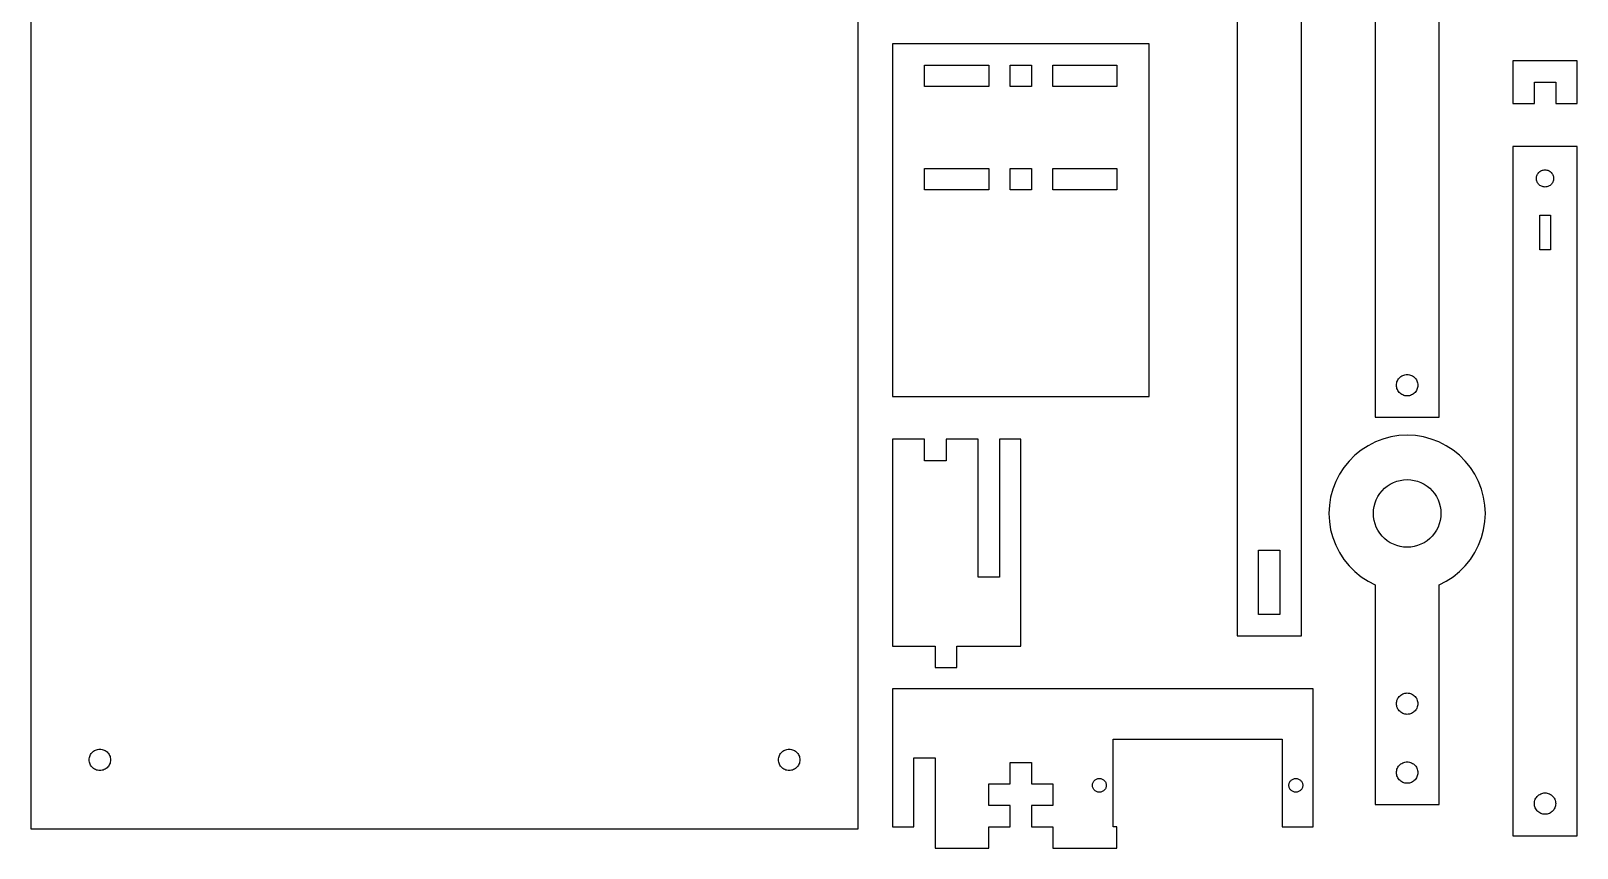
# Model space of a CAD drawing. Header units: metres. Extents: x 0 to 474, y -3 to 238.
# Drawn here: x 250 to 474.3, y -2.2 to 116.3 of the extents above; entities that cross this region are included whole.
import ezdxf

# ---------------------------------------------------------------- set-up
doc = ezdxf.new("R2010")
doc.units = ezdxf.units.M

msp = doc.modelspace()

# ---------------------------------------------------------------- linework, layer by layer
for p, q in [((445, 160.3), (445, 60.3)), ((454.3, 60.3), (454.3, 160.3)), ((250, 145.6), (250, 0.59999)), ((370, 0.59999), (370, 145.6)), ((425, 128.6), (425, 28.6)), ((434.3, 28.6), (434.3, 128.6)), ((412.2, 114.5), (375, 114.5)), ((375, 114.5), (375, 63.3)), ((412.2, 63.3), (412.2, 114.5)), ((379.65, 108.3), (379.65, 111.4)), ((379.65, 111.4), (388.95, 111.4)), ((388.95, 111.4), (388.95, 108.3)), ((392.05, 111.4), (395.15, 111.4)), ((392.05, 108.3), (392.05, 111.4)), ((395.15, 111.4), (395.15, 108.3)), ((398.25, 108.3), (398.25, 111.4)), ((398.25, 111.4), (407.55, 111.4)), ((407.55, 111.4), (407.55, 108.3)), ((474.3, 112), (465, 112)), ((465, 112), (465, 105.8)), ((474.3, 105.8), (474.3, 112)), ((388.95, 108.3), (379.65, 108.3)), ((395.15, 108.3), (392.05, 108.3)), ((407.55, 108.3), (398.25, 108.3)), ((468.1, 108.9), (471.2, 108.9)), ((468.1, 105.8), (468.1, 108.9)), ((471.2, 108.9), (471.2, 105.8)), ((465, 105.8), (468.1, 105.8)), ((471.2, 105.8), (474.3, 105.8)), ((474.3, 99.6), (465, 99.6)), ((465, 99.6), (465, -0.39999)), ((474.3, -0.39999), (474.3, 99.6)), ((379.65, 93.3), (379.65, 96.4)), ((379.65, 96.4), (388.95, 96.4)), ((388.95, 96.4), (388.95, 93.3)), ((392.05, 93.3), (392.05, 96.4)), ((392.05, 96.4), (395.15, 96.4)), ((395.15, 96.4), (395.15, 93.3)), ((398.25, 93.3), (398.25, 96.4)), ((398.25, 96.4), (407.55, 96.4)), ((407.55, 96.4), (407.55, 93.3)), ((468.4, 94.95), (468.407, 95.0807)), ((468.407, 94.8193), (468.4, 94.95)), ((468.407, 95.0807), (468.427, 95.2099)), ((468.427, 94.6901), (468.407, 94.8193)), ((468.427, 95.2099), (468.461, 95.3363)), ((468.461, 94.5637), (468.427, 94.6901)), ((468.461, 95.3363), (468.508, 95.4584)), ((468.508, 94.4416), (468.461, 94.5637)), ((468.508, 95.4584), (468.567, 95.575)), ((468.567, 94.325), (468.508, 94.4416)), ((468.567, 95.575), (468.639, 95.6847)), ((468.639, 94.2153), (468.567, 94.325)), ((468.639, 95.6847), (468.721, 95.7864)), ((468.721, 94.1136), (468.639, 94.2153)), ((468.721, 95.7864), (468.814, 95.8789)), ((468.814, 95.8789), (468.915, 95.9613)), ((468.915, 95.9613), (469.025, 96.0325)), ((469.025, 96.0325), (469.142, 96.0919)), ((469.142, 96.0919), (469.264, 96.1388)), ((469.264, 96.1388), (469.39, 96.1727)), ((469.39, 96.1727), (469.519, 96.1931)), ((469.519, 96.1931), (469.65, 96.2)), ((469.65, 96.2), (469.781, 96.1931)), ((469.781, 96.1931), (469.91, 96.1727)), ((469.91, 96.1727), (470.036, 96.1388)), ((470.036, 96.1388), (470.158, 96.0919)), ((470.158, 96.0919), (470.275, 96.0325)), ((470.275, 96.0325), (470.385, 95.9613)), ((470.385, 95.9613), (470.486, 95.8789)), ((470.486, 95.8789), (470.579, 95.7864)), ((470.579, 95.7864), (470.661, 95.6847)), ((470.661, 94.2153), (470.579, 94.1136)), ((470.661, 95.6847), (470.733, 95.575)), ((470.733, 94.325), (470.661, 94.2153)), ((470.733, 95.575), (470.792, 95.4584)), ((470.792, 94.4416), (470.733, 94.325)), ((470.792, 95.4584), (470.839, 95.3363)), ((470.839, 94.5637), (470.792, 94.4416)), ((470.839, 95.3363), (470.873, 95.2099)), ((470.873, 94.6901), (470.839, 94.5637)), ((470.873, 95.2099), (470.893, 95.0807)), ((470.893, 94.8193), (470.873, 94.6901)), ((470.893, 95.0807), (470.9, 94.95)), ((470.9, 94.95), (470.893, 94.8193)), ((388.95, 93.3), (379.65, 93.3)), ((395.15, 93.3), (392.05, 93.3)), ((407.55, 93.3), (398.25, 93.3)), ((468.814, 94.0211), (468.721, 94.1136)), ((468.915, 93.9387), (468.814, 94.0211)), ((469.025, 93.8675), (468.915, 93.9387)), ((469.142, 93.8081), (469.025, 93.8675)), ((469.264, 93.7612), (469.142, 93.8081)), ((469.39, 93.7273), (469.264, 93.7612)), ((469.519, 93.7068), (469.39, 93.7273)), ((469.65, 93.7), (469.519, 93.7068)), ((469.781, 93.7068), (469.65, 93.7)), ((469.91, 93.7273), (469.781, 93.7068)), ((470.036, 93.7612), (469.91, 93.7273)), ((470.158, 93.8081), (470.036, 93.7612)), ((470.275, 93.8675), (470.158, 93.8081)), ((470.385, 93.9387), (470.275, 93.8675)), ((470.486, 94.0211), (470.385, 93.9387)), ((470.579, 94.1136), (470.486, 94.0211)), ((468.875, 84.6), (468.875, 89.6)), ((468.875, 89.6), (470.425, 89.6)), ((470.425, 89.6), (470.425, 84.6)), ((470.425, 84.6), (468.875, 84.6)), ((448.1, 64.95), (448.108, 65.112)), ((448.108, 65.112), (448.134, 65.2723)), ((448.134, 65.2723), (448.176, 65.429)), ((448.176, 65.429), (448.234, 65.5804)), ((448.234, 65.5804), (448.308, 65.725)), ((448.308, 65.725), (448.396, 65.8611)), ((448.396, 65.8611), (448.498, 65.9872)), ((448.498, 65.9872), (448.613, 66.1019)), ((448.613, 66.1019), (448.739, 66.204)), ((448.739, 66.204), (448.875, 66.2923)), ((448.875, 66.2923), (449.02, 66.366)), ((449.02, 66.366), (449.171, 66.4241)), ((449.171, 66.4241), (449.328, 66.4661)), ((449.328, 66.4661), (449.488, 66.4915)), ((449.488, 66.4915), (449.65, 66.5)), ((449.65, 66.5), (449.812, 66.4915)), ((449.812, 66.4915), (449.972, 66.4661)), ((449.972, 66.4661), (450.129, 66.4241)), ((450.129, 66.4241), (450.28, 66.366)), ((450.28, 66.366), (450.425, 66.2923)), ((450.425, 66.2923), (450.561, 66.204)), ((450.561, 66.204), (450.687, 66.1019)), ((450.687, 66.1019), (450.802, 65.9872)), ((450.802, 65.9872), (450.904, 65.8611)), ((450.904, 65.8611), (450.992, 65.725)), ((450.992, 65.725), (451.066, 65.5804)), ((451.066, 65.5804), (451.124, 65.429)), ((451.124, 65.429), (451.166, 65.2723)), ((451.166, 65.2723), (451.191, 65.112)), ((451.191, 65.112), (451.2, 64.95)), ((375, 63.3), (412.2, 63.3)), ((448.108, 64.788), (448.1, 64.95)), ((448.134, 64.6277), (448.108, 64.788)), ((448.176, 64.471), (448.134, 64.6277)), ((448.234, 64.3195), (448.176, 64.471)), ((448.308, 64.175), (448.234, 64.3195)), ((448.396, 64.0389), (448.308, 64.175)), ((448.498, 63.9128), (448.396, 64.0389)), ((448.613, 63.7981), (448.498, 63.9128)), ((448.739, 63.696), (448.613, 63.7981)), ((448.875, 63.6077), (448.739, 63.696)), ((449.02, 63.534), (448.875, 63.6077)), ((449.171, 63.4759), (449.02, 63.534)), ((449.328, 63.4339), (449.171, 63.4759)), ((449.488, 63.4085), (449.328, 63.4339)), ((449.65, 63.4), (449.488, 63.4085)), ((449.812, 63.4085), (449.65, 63.4)), ((449.972, 63.4339), (449.812, 63.4085)), ((450.129, 63.4759), (449.972, 63.4339)), ((450.28, 63.534), (450.129, 63.4759)), ((450.425, 63.6077), (450.28, 63.534)), ((450.561, 63.696), (450.425, 63.6077)), ((450.687, 63.7981), (450.561, 63.696)), ((450.802, 63.9128), (450.687, 63.7981)), ((450.904, 64.0389), (450.802, 63.9128)), ((450.992, 64.175), (450.904, 64.0389)), ((451.066, 64.3195), (450.992, 64.175)), ((451.124, 64.471), (451.066, 64.3195)), ((451.166, 64.6277), (451.124, 64.471)), ((451.191, 64.788), (451.166, 64.6277)), ((451.2, 64.95), (451.191, 64.788)), ((445, 60.3), (454.3, 60.3)), ((379.65, 57.1), (375, 57.1)), ((375, 57.1), (375, 27.1)), ((379.65, 54), (379.65, 57.1)), ((387.4, 57.1), (382.75, 57.1)), ((382.75, 57.1), (382.75, 54)), ((387.4, 37.1), (387.4, 57.1)), ((393.6, 57.1), (390.5, 57.1)), ((390.5, 57.1), (390.5, 37.1)), ((393.6, 27.1), (393.6, 57.1)), ((443.977, 56.1759), (442.981, 55.5291)), ((445.035, 56.7151), (443.977, 56.1759)), ((446.144, 57.1407), (445.035, 56.7151)), ((447.291, 57.4481), (446.144, 57.1407)), ((448.464, 57.6338), (447.291, 57.4481)), ((449.65, 57.696), (448.464, 57.6338)), ((450.836, 57.6338), (449.65, 57.696)), ((452.009, 57.4481), (450.836, 57.6338)), ((453.156, 57.1407), (452.009, 57.4481)), ((454.265, 56.7151), (453.156, 57.1407)), ((455.323, 56.1759), (454.265, 56.7151)), ((456.319, 55.5291), (455.323, 56.1759)), ((382.75, 54), (379.65, 54)), ((441.218, 53.942), (440.471, 53.019)), ((442.058, 54.7817), (441.218, 53.942)), ((442.981, 55.5291), (442.058, 54.7817)), ((457.242, 54.7817), (456.319, 55.5291)), ((458.082, 53.942), (457.242, 54.7817)), ((458.829, 53.019), (458.082, 53.942)), ((439.824, 52.023), (439.285, 50.9648)), ((440.471, 53.019), (439.824, 52.023)), ((459.476, 52.023), (458.829, 53.019)), ((460.015, 50.9648), (459.476, 52.023)), ((438.859, 49.8561), (438.552, 48.709)), ((439.285, 50.9648), (438.859, 49.8561)), ((445.685, 49.231), (446.007, 49.6298)), ((446.007, 49.6298), (446.37, 49.9925)), ((446.37, 49.9925), (446.769, 50.3154)), ((446.769, 50.3154), (447.199, 50.5948)), ((447.199, 50.5948), (447.656, 50.8278)), ((447.656, 50.8278), (448.135, 51.0116)), ((448.135, 51.0116), (448.631, 51.1444)), ((448.631, 51.1444), (449.138, 51.2247)), ((449.138, 51.2247), (449.65, 51.2515)), ((449.65, 51.2515), (450.162, 51.2247)), ((450.162, 51.2247), (450.669, 51.1444)), ((450.669, 51.1444), (451.165, 51.0116)), ((451.165, 51.0116), (451.644, 50.8278)), ((451.644, 50.8278), (452.101, 50.5948)), ((452.101, 50.5948), (452.531, 50.3154)), ((452.531, 50.3154), (452.93, 49.9925)), ((452.93, 49.9925), (453.293, 49.6298)), ((453.293, 49.6298), (453.615, 49.231)), ((460.441, 49.8561), (460.015, 50.9648)), ((460.748, 48.709), (460.441, 49.8561)), ((438.366, 47.536), (438.304, 46.35)), ((438.552, 48.709), (438.366, 47.536)), ((444.775, 46.8624), (444.856, 47.3691)), ((444.856, 47.3691), (444.988, 47.8647)), ((444.988, 47.8647), (445.172, 48.3436)), ((445.172, 48.3436), (445.405, 48.8008)), ((445.405, 48.8008), (445.685, 49.231)), ((453.615, 49.231), (453.895, 48.8008)), ((453.895, 48.8008), (454.128, 48.3436)), ((454.128, 48.3436), (454.312, 47.8647)), ((454.312, 47.8647), (454.444, 47.3691)), ((454.444, 47.3691), (454.525, 46.8624)), ((460.934, 47.536), (460.748, 48.709)), ((460.996, 46.35), (460.934, 47.536)), ((438.304, 46.35), (438.366, 45.164)), ((438.366, 45.164), (438.552, 43.991)), ((444.748, 46.35), (444.775, 46.8624)), ((444.775, 45.8376), (444.748, 46.35)), ((444.856, 45.3309), (444.775, 45.8376)), ((444.988, 44.8353), (444.856, 45.3309)), ((454.444, 45.3309), (454.312, 44.8353)), ((454.525, 45.8376), (454.444, 45.3309)), ((454.525, 46.8624), (454.552, 46.35)), ((454.552, 46.35), (454.525, 45.8376)), ((460.748, 43.991), (460.934, 45.164)), ((460.934, 45.164), (460.996, 46.35)), ((438.552, 43.991), (438.859, 42.8439)), ((438.859, 42.8439), (439.285, 41.7352)), ((445.172, 44.3564), (444.988, 44.8353)), ((445.405, 43.8992), (445.172, 44.3564)), ((445.685, 43.4689), (445.405, 43.8992)), ((446.007, 43.0702), (445.685, 43.4689)), ((446.37, 42.7074), (446.007, 43.0702)), ((446.769, 42.3846), (446.37, 42.7074)), ((452.93, 42.7074), (452.531, 42.3846)), ((453.293, 43.0702), (452.93, 42.7074)), ((453.615, 43.4689), (453.293, 43.0702)), ((453.895, 43.8992), (453.615, 43.4689)), ((454.128, 44.3564), (453.895, 43.8992)), ((454.312, 44.8353), (454.128, 44.3564)), ((460.015, 41.7352), (460.441, 42.8439)), ((460.441, 42.8439), (460.748, 43.991)), ((428.1, 31.7), (428.1, 41)), ((428.1, 41), (431.2, 41)), ((431.2, 41), (431.2, 31.7)), ((439.285, 41.7352), (439.824, 40.677)), ((439.824, 40.677), (440.471, 39.681)), ((447.199, 42.1051), (446.769, 42.3846)), ((447.656, 41.8722), (447.199, 42.1051)), ((448.135, 41.6884), (447.656, 41.8722)), ((448.631, 41.5556), (448.135, 41.6884)), ((449.138, 41.4753), (448.631, 41.5556)), ((449.65, 41.4485), (449.138, 41.4753)), ((450.162, 41.4753), (449.65, 41.4485)), ((450.669, 41.5556), (450.162, 41.4753)), ((451.165, 41.6884), (450.669, 41.5556)), ((451.644, 41.8722), (451.165, 41.6884)), ((452.101, 42.1051), (451.644, 41.8722)), ((452.531, 42.3846), (452.101, 42.1051)), ((458.829, 39.681), (459.476, 40.677)), ((459.476, 40.677), (460.015, 41.7352)), ((440.471, 39.681), (441.218, 38.758)), ((441.218, 38.758), (442.058, 37.9183)), ((457.242, 37.9183), (458.082, 38.758)), ((458.082, 38.758), (458.829, 39.681)), ((390.5, 37.1), (387.4, 37.1)), ((442.058, 37.9183), (442.981, 37.1709)), ((442.981, 37.1709), (443.977, 36.5241)), ((443.977, 36.5241), (445, 36.0028)), ((445, 36.0028), (445, 4.09999)), ((454.3, 36.0028), (455.323, 36.5241)), ((454.3, 4.09999), (454.3, 36.0028)), ((455.323, 36.5241), (456.319, 37.1709)), ((456.319, 37.1709), (457.242, 37.9183)), ((431.2, 31.7), (428.1, 31.7)), ((375, 27.1), (381.2, 27.1)), ((381.2, 27.1), (381.2, 24)), ((384.3, 27.1), (393.6, 27.1)), ((384.3, 24), (384.3, 27.1)), ((425, 28.6), (434.3, 28.6)), ((381.2, 24), (384.3, 24)), ((436, 20.9), (375, 20.9)), ((375, 20.9), (375, 0.89999)), ((436, 0.89999), (436, 20.9)), ((449.02, 20.166), (449.171, 20.2241)), ((449.171, 20.2241), (449.328, 20.2661)), ((449.328, 20.2661), (449.488, 20.2915)), ((449.488, 20.2915), (449.65, 20.3)), ((449.65, 20.3), (449.812, 20.2915)), ((449.812, 20.2915), (449.972, 20.2661)), ((449.972, 20.2661), (450.129, 20.2241)), ((450.129, 20.2241), (450.28, 20.166)), ((448.1, 18.75), (448.108, 18.912)), ((448.108, 18.588), (448.1, 18.75)), ((448.108, 18.912), (448.134, 19.0723)), ((448.134, 18.4277), (448.108, 18.588)), ((448.134, 19.0723), (448.176, 19.229)), ((448.176, 18.271), (448.134, 18.4277)), ((448.176, 19.229), (448.234, 19.3804)), ((448.234, 18.1196), (448.176, 18.271)), ((448.234, 19.3804), (448.308, 19.525)), ((448.308, 17.975), (448.234, 18.1196)), ((448.308, 19.525), (448.396, 19.6611)), ((448.396, 17.8389), (448.308, 17.975)), ((448.396, 19.6611), (448.498, 19.7871)), ((448.498, 19.7871), (448.613, 19.9019)), ((448.613, 19.9019), (448.739, 20.004)), ((448.739, 20.004), (448.875, 20.0923)), ((448.875, 20.0923), (449.02, 20.166)), ((450.28, 20.166), (450.425, 20.0923)), ((450.425, 20.0923), (450.561, 20.004)), ((450.561, 20.004), (450.687, 19.9019)), ((450.687, 19.9019), (450.802, 19.7871)), ((450.802, 19.7871), (450.904, 19.6611)), ((450.904, 19.6611), (450.992, 19.525)), ((450.992, 17.975), (450.904, 17.8389)), ((450.992, 19.525), (451.066, 19.3804)), ((451.066, 18.1196), (450.992, 17.975)), ((451.066, 19.3804), (451.124, 19.229)), ((451.124, 18.271), (451.066, 18.1196)), ((451.124, 19.229), (451.166, 19.0723)), ((451.166, 18.4277), (451.124, 18.271)), ((451.166, 19.0723), (451.191, 18.912)), ((451.191, 18.588), (451.166, 18.4277)), ((451.191, 18.912), (451.2, 18.75)), ((451.2, 18.75), (451.191, 18.588)), ((448.498, 17.7128), (448.396, 17.8389)), ((448.613, 17.5981), (448.498, 17.7128)), ((448.739, 17.496), (448.613, 17.5981)), ((448.875, 17.4077), (448.739, 17.496)), ((449.02, 17.334), (448.875, 17.4077)), ((449.171, 17.2758), (449.02, 17.334)), ((449.328, 17.2339), (449.171, 17.2758)), ((449.488, 17.2085), (449.328, 17.2339)), ((449.65, 17.2), (449.488, 17.2085)), ((449.812, 17.2085), (449.65, 17.2)), ((449.972, 17.2339), (449.812, 17.2085)), ((450.129, 17.2758), (449.972, 17.2339)), ((450.28, 17.334), (450.129, 17.2758)), ((450.425, 17.4077), (450.28, 17.334)), ((450.561, 17.496), (450.425, 17.4077)), ((450.687, 17.5981), (450.561, 17.496)), ((450.802, 17.7128), (450.687, 17.5981)), ((450.904, 17.8389), (450.802, 17.7128)), ((407, 0.89999), (407, 13.6)), ((407, 13.6), (431.5, 13.6)), ((431.5, 13.6), (431.5, 0.89999)), ((258.526, 11.079), (258.584, 11.2304)), ((258.584, 11.2304), (258.658, 11.375)), ((258.658, 11.375), (258.746, 11.5111)), ((258.746, 11.5111), (258.848, 11.6371)), ((258.848, 11.6371), (258.963, 11.7519)), ((258.963, 11.7519), (259.089, 11.854)), ((259.089, 11.854), (259.225, 11.9423)), ((259.225, 11.9423), (259.37, 12.016)), ((259.37, 12.016), (259.521, 12.0741)), ((259.521, 12.0741), (259.678, 12.1161)), ((259.678, 12.1161), (259.838, 12.1415)), ((259.838, 12.1415), (260, 12.15)), ((260, 12.15), (260.162, 12.1415)), ((260.162, 12.1415), (260.322, 12.1161)), ((260.322, 12.1161), (260.479, 12.0741)), ((260.479, 12.0741), (260.63, 12.016)), ((260.63, 12.016), (260.775, 11.9423)), ((260.775, 11.9423), (260.911, 11.854)), ((260.911, 11.854), (261.037, 11.7519)), ((261.037, 11.7519), (261.152, 11.6371)), ((261.152, 11.6371), (261.254, 11.5111)), ((261.254, 11.5111), (261.342, 11.375)), ((261.342, 11.375), (261.416, 11.2304)), ((261.416, 11.2304), (261.474, 11.079)), ((358.526, 11.079), (358.584, 11.2304)), ((358.584, 11.2304), (358.658, 11.375)), ((358.658, 11.375), (358.746, 11.5111)), ((358.746, 11.5111), (358.848, 11.6371)), ((358.848, 11.6371), (358.963, 11.7519)), ((358.963, 11.7519), (359.089, 11.854)), ((359.089, 11.854), (359.225, 11.9423)), ((359.225, 11.9423), (359.37, 12.016)), ((359.37, 12.016), (359.521, 12.0741)), ((359.521, 12.0741), (359.678, 12.1161)), ((359.678, 12.1161), (359.838, 12.1415)), ((359.838, 12.1415), (360, 12.15)), ((360, 12.15), (360.162, 12.1415)), ((360.162, 12.1415), (360.322, 12.1161)), ((360.322, 12.1161), (360.479, 12.0741)), ((360.479, 12.0741), (360.63, 12.016)), ((360.63, 12.016), (360.775, 11.9423)), ((360.775, 11.9423), (360.911, 11.854)), ((360.911, 11.854), (361.037, 11.7519)), ((361.037, 11.7519), (361.152, 11.6371)), ((361.152, 11.6371), (361.254, 11.5111)), ((361.254, 11.5111), (361.342, 11.375)), ((361.342, 11.375), (361.416, 11.2304)), ((361.416, 11.2304), (361.474, 11.079)), ((258.45, 10.6), (258.458, 10.762)), ((258.458, 10.438), (258.45, 10.6)), ((258.458, 10.762), (258.484, 10.9223)), ((258.484, 10.2777), (258.458, 10.438)), ((258.484, 10.9223), (258.526, 11.079)), ((258.526, 10.121), (258.484, 10.2777)), ((258.584, 9.96954), (258.526, 10.121)), ((258.658, 9.825), (258.584, 9.96954)), ((258.746, 9.68892), (258.658, 9.825)), ((258.848, 9.56284), (258.746, 9.68892)), ((258.963, 9.44812), (258.848, 9.56284)), ((259.089, 9.34602), (258.963, 9.44812)), ((259.225, 9.25766), (259.089, 9.34602)), ((259.37, 9.18399), (259.225, 9.25766)), ((259.521, 9.12585), (259.37, 9.18399)), ((259.678, 9.08386), (259.521, 9.12585)), ((259.838, 9.05849), (259.678, 9.08386)), ((260, 9.04999), (259.838, 9.05849)), ((260.162, 9.05849), (260, 9.04999)), ((260.322, 9.08386), (260.162, 9.05849)), ((260.479, 9.12585), (260.322, 9.08386)), ((260.63, 9.18399), (260.479, 9.12585)), ((260.775, 9.25766), (260.63, 9.18399)), ((260.911, 9.34602), (260.775, 9.25766)), ((261.037, 9.44812), (260.911, 9.34602)), ((261.152, 9.56284), (261.037, 9.44812)), ((261.254, 9.68892), (261.152, 9.56284)), ((261.342, 9.825), (261.254, 9.68892)), ((261.416, 9.96954), (261.342, 9.825)), ((261.474, 10.121), (261.416, 9.96954)), ((261.474, 11.079), (261.516, 10.9223)), ((261.516, 10.2777), (261.474, 10.121)), ((261.516, 10.9223), (261.542, 10.762)), ((261.542, 10.438), (261.516, 10.2777)), ((261.542, 10.762), (261.55, 10.6)), ((261.55, 10.6), (261.542, 10.438)), ((358.45, 10.6), (358.458, 10.762)), ((358.458, 10.438), (358.45, 10.6)), ((358.458, 10.762), (358.484, 10.9223)), ((358.484, 10.2777), (358.458, 10.438)), ((358.484, 10.9223), (358.526, 11.079)), ((358.526, 10.121), (358.484, 10.2777)), ((358.584, 9.96954), (358.526, 10.121)), ((358.658, 9.825), (358.584, 9.96954)), ((358.746, 9.68892), (358.658, 9.825)), ((358.848, 9.56284), (358.746, 9.68892)), ((358.963, 9.44812), (358.848, 9.56284)), ((359.089, 9.34602), (358.963, 9.44812)), ((359.225, 9.25766), (359.089, 9.34602)), ((359.37, 9.18399), (359.225, 9.25766)), ((359.521, 9.12585), (359.37, 9.18399)), ((359.678, 9.08386), (359.521, 9.12585)), ((359.838, 9.05849), (359.678, 9.08386)), ((360, 9.04999), (359.838, 9.05849)), ((360.162, 9.05849), (360, 9.04999)), ((360.322, 9.08386), (360.162, 9.05849)), ((360.479, 9.12585), (360.322, 9.08386)), ((360.63, 9.18399), (360.479, 9.12585)), ((360.775, 9.25766), (360.63, 9.18399)), ((360.911, 9.34602), (360.775, 9.25766)), ((361.037, 9.44812), (360.911, 9.34602)), ((361.152, 9.56284), (361.037, 9.44812)), ((361.254, 9.68892), (361.152, 9.56284)), ((361.342, 9.825), (361.254, 9.68892)), ((361.416, 9.96954), (361.342, 9.825)), ((361.474, 10.121), (361.416, 9.96954)), ((361.474, 11.079), (361.516, 10.9223)), ((361.516, 10.2777), (361.474, 10.121)), ((361.516, 10.9223), (361.542, 10.762)), ((361.542, 10.438), (361.516, 10.2777)), ((361.542, 10.762), (361.55, 10.6)), ((361.55, 10.6), (361.542, 10.438)), ((378.1, 0.89999), (378.1, 10.9)), ((378.1, 10.9), (381.2, 10.9)), ((381.2, 10.9), (381.2, -2.2)), ((392.05, 7.09999), (392.05, 10.2)), ((392.05, 10.2), (395.15, 10.2)), ((395.15, 10.2), (395.15, 7.09999)), ((448.108, 8.91202), (448.134, 9.07225)), ((448.134, 9.07225), (448.176, 9.22897)), ((448.176, 9.22897), (448.234, 9.38043)), ((448.234, 9.38043), (448.308, 9.52499)), ((448.308, 9.52499), (448.396, 9.66106)), ((448.396, 9.66106), (448.498, 9.78714)), ((448.498, 9.78714), (448.613, 9.90187)), ((448.613, 9.90187), (448.739, 10.004)), ((448.739, 10.004), (448.875, 10.0923)), ((448.875, 10.0923), (449.02, 10.166)), ((449.02, 10.166), (449.171, 10.2241)), ((449.171, 10.2241), (449.328, 10.2661)), ((449.328, 10.2661), (449.488, 10.2915)), ((449.488, 10.2915), (449.65, 10.3)), ((449.65, 10.3), (449.812, 10.2915)), ((449.812, 10.2915), (449.972, 10.2661)), ((449.972, 10.2661), (450.129, 10.2241)), ((450.129, 10.2241), (450.28, 10.166)), ((450.28, 10.166), (450.425, 10.0923)), ((450.425, 10.0923), (450.561, 10.004)), ((450.561, 10.004), (450.687, 9.90187)), ((450.687, 9.90187), (450.802, 9.78714)), ((450.802, 9.78714), (450.904, 9.66106)), ((450.904, 9.66106), (450.992, 9.52499)), ((450.992, 9.52499), (451.066, 9.38043)), ((451.066, 9.38043), (451.124, 9.22897)), ((451.124, 9.22897), (451.166, 9.07225)), ((451.166, 9.07225), (451.191, 8.91202)), ((388.95, 3.99998), (388.95, 7.09999)), ((388.95, 7.09999), (392.05, 7.09999)), ((395.15, 7.09999), (398.25, 7.09999)), ((398.25, 7.09999), (398.25, 3.99998)), ((404, 6.89999), (404.005, 7.00452)), ((404.005, 6.79546), (404, 6.89999)), ((404.005, 7.00452), (404.022, 7.10791)), ((404.022, 6.69208), (404.005, 6.79546)), ((404.022, 7.10791), (404.049, 7.20901)), ((404.049, 7.20901), (404.086, 7.30673)), ((404.086, 7.30673), (404.134, 7.39999)), ((404.134, 7.39999), (404.191, 7.48778)), ((404.191, 7.48778), (404.257, 7.56912)), ((404.257, 7.56912), (404.331, 7.64314)), ((404.331, 7.64314), (404.412, 7.70901)), ((404.412, 7.70901), (404.5, 7.76602)), ((404.5, 7.76602), (404.593, 7.81354)), ((404.593, 7.81354), (404.691, 7.85104)), ((404.691, 7.85104), (404.792, 7.87814)), ((404.792, 7.87814), (404.895, 7.89452)), ((404.895, 7.89452), (405, 7.89999)), ((405, 7.89999), (405.105, 7.89452)), ((405.105, 7.89452), (405.208, 7.87814)), ((405.208, 7.87814), (405.309, 7.85104)), ((405.309, 7.85104), (405.407, 7.81354)), ((405.407, 7.81354), (405.5, 7.76602)), ((405.5, 7.76602), (405.588, 7.70901)), ((405.588, 7.70901), (405.669, 7.64314)), ((405.669, 7.64314), (405.743, 7.56912)), ((405.743, 7.56912), (405.809, 7.48778)), ((405.809, 7.48778), (405.866, 7.39999)), ((405.866, 7.39999), (405.914, 7.30673)), ((405.914, 7.30673), (405.951, 7.20901)), ((405.951, 7.20901), (405.978, 7.10791)), ((405.978, 7.10791), (405.995, 7.00452)), ((405.995, 6.79546), (405.978, 6.69208)), ((405.995, 7.00452), (406, 6.89999)), ((406, 6.89999), (405.995, 6.79546)), ((432.5, 6.89999), (432.505, 7.00452)), ((432.505, 6.79546), (432.5, 6.89999)), ((432.505, 7.00452), (432.522, 7.10791)), ((432.522, 6.69208), (432.505, 6.79546)), ((432.522, 7.10791), (432.549, 7.20901)), ((432.549, 7.20901), (432.586, 7.30673)), ((432.586, 7.30673), (432.634, 7.39999)), ((432.634, 7.39999), (432.691, 7.48778)), ((432.691, 7.48778), (432.757, 7.56912)), ((432.757, 7.56912), (432.831, 7.64314)), ((432.831, 7.64314), (432.912, 7.70901)), ((432.912, 7.70901), (433, 7.76602)), ((433, 7.76602), (433.093, 7.81354)), ((433.093, 7.81354), (433.191, 7.85104)), ((433.191, 7.85104), (433.292, 7.87814)), ((433.292, 7.87814), (433.395, 7.89452)), ((433.395, 7.89452), (433.5, 7.89999)), ((433.5, 7.89999), (433.605, 7.89452)), ((433.605, 7.89452), (433.708, 7.87814)), ((433.708, 7.87814), (433.809, 7.85104)), ((433.809, 7.85104), (433.907, 7.81354)), ((433.907, 7.81354), (434, 7.76602)), ((434, 7.76602), (434.088, 7.70901)), ((434.088, 7.70901), (434.169, 7.64314)), ((434.169, 7.64314), (434.243, 7.56912)), ((434.243, 7.56912), (434.309, 7.48778)), ((434.309, 7.48778), (434.366, 7.39999)), ((434.366, 7.39999), (434.414, 7.30673)), ((434.414, 7.30673), (434.451, 7.20901)), ((434.451, 7.20901), (434.478, 7.10791)), ((434.478, 7.10791), (434.495, 7.00452)), ((434.495, 6.79546), (434.478, 6.69208)), ((434.495, 7.00452), (434.5, 6.89999)), ((434.5, 6.89999), (434.495, 6.79546)), ((448.1, 8.75), (448.108, 8.91202)), ((448.108, 8.58797), (448.1, 8.75)), ((448.134, 8.42773), (448.108, 8.58797)), ((448.176, 8.27101), (448.134, 8.42773)), ((448.234, 8.11955), (448.176, 8.27101)), ((448.308, 7.97499), (448.234, 8.11955)), ((448.396, 7.83893), (448.308, 7.97499)), ((448.498, 7.71284), (448.396, 7.83893)), ((448.613, 7.59811), (448.498, 7.71284)), ((448.739, 7.49602), (448.613, 7.59811)), ((448.875, 7.40765), (448.739, 7.49602)), ((449.02, 7.334), (448.875, 7.40765)), ((449.171, 7.27585), (449.02, 7.334)), ((449.328, 7.23386), (449.171, 7.27585)), ((449.488, 7.20848), (449.328, 7.23386)), ((449.65, 7.2), (449.488, 7.20848)), ((449.812, 7.20848), (449.65, 7.2)), ((449.972, 7.23386), (449.812, 7.20848)), ((450.129, 7.27585), (449.972, 7.23386)), ((450.28, 7.334), (450.129, 7.27585)), ((450.425, 7.40765), (450.28, 7.334)), ((450.561, 7.49602), (450.425, 7.40765)), ((450.687, 7.59811), (450.561, 7.49602)), ((450.802, 7.71284), (450.687, 7.59811)), ((450.904, 7.83893), (450.802, 7.71284)), ((450.992, 7.97499), (450.904, 7.83893)), ((451.066, 8.11955), (450.992, 7.97499)), ((451.124, 8.27101), (451.066, 8.11955)), ((451.166, 8.42773), (451.124, 8.27101)), ((451.191, 8.58797), (451.166, 8.42773)), ((451.191, 8.91202), (451.2, 8.75)), ((451.2, 8.75), (451.191, 8.58797)), ((404.049, 6.59097), (404.022, 6.69208)), ((404.086, 6.49326), (404.049, 6.59097)), ((404.134, 6.39999), (404.086, 6.49326)), ((404.191, 6.31221), (404.134, 6.39999)), ((404.257, 6.23087), (404.191, 6.31221)), ((404.331, 6.15685), (404.257, 6.23087)), ((404.412, 6.09097), (404.331, 6.15685)), ((404.5, 6.03397), (404.412, 6.09097)), ((404.593, 5.98645), (404.5, 6.03397)), ((404.691, 5.94893), (404.593, 5.98645)), ((404.792, 5.92184), (404.691, 5.94893)), ((404.895, 5.90547), (404.792, 5.92184)), ((405, 5.89999), (404.895, 5.90547)), ((405.105, 5.90547), (405, 5.89999)), ((405.208, 5.92184), (405.105, 5.90547)), ((405.309, 5.94893), (405.208, 5.92184)), ((405.407, 5.98645), (405.309, 5.94893)), ((405.5, 6.03397), (405.407, 5.98645)), ((405.588, 6.09097), (405.5, 6.03397)), ((405.669, 6.15685), (405.588, 6.09097)), ((405.743, 6.23087), (405.669, 6.15685)), ((405.809, 6.31221), (405.743, 6.23087)), ((405.866, 6.39999), (405.809, 6.31221)), ((405.914, 6.49326), (405.866, 6.39999)), ((405.951, 6.59097), (405.914, 6.49326)), ((405.978, 6.69208), (405.951, 6.59097)), ((432.549, 6.59097), (432.522, 6.69208)), ((432.586, 6.49326), (432.549, 6.59097)), ((432.634, 6.39999), (432.586, 6.49326)), ((432.691, 6.31221), (432.634, 6.39999)), ((432.757, 6.23087), (432.691, 6.31221)), ((432.831, 6.15685), (432.757, 6.23087)), ((432.912, 6.09097), (432.831, 6.15685)), ((433, 6.03397), (432.912, 6.09097)), ((433.093, 5.98645), (433, 6.03397)), ((433.191, 5.94893), (433.093, 5.98645)), ((433.292, 5.92184), (433.191, 5.94893)), ((433.395, 5.90547), (433.292, 5.92184)), ((433.5, 5.89999), (433.395, 5.90547)), ((433.605, 5.90547), (433.5, 5.89999)), ((433.708, 5.92184), (433.605, 5.90547)), ((433.809, 5.94893), (433.708, 5.92184)), ((433.907, 5.98645), (433.809, 5.94893)), ((434, 6.03397), (433.907, 5.98645)), ((434.088, 6.09097), (434, 6.03397)), ((434.169, 6.15685), (434.088, 6.09097)), ((434.243, 6.23087), (434.169, 6.15685)), ((434.309, 6.31221), (434.243, 6.23087)), ((434.366, 6.39999), (434.309, 6.31221)), ((434.414, 6.49326), (434.366, 6.39999)), ((434.451, 6.59097), (434.414, 6.49326)), ((434.478, 6.69208), (434.451, 6.59097)), ((468.108, 4.41202), (468.134, 4.57225)), ((468.134, 4.57225), (468.176, 4.72897)), ((468.176, 4.72897), (468.234, 4.88043)), ((468.234, 4.88043), (468.308, 5.02499)), ((468.308, 5.02499), (468.396, 5.16106)), ((468.396, 5.16106), (468.498, 5.28714)), ((468.498, 5.28714), (468.613, 5.40187)), ((468.613, 5.40187), (468.739, 5.50397)), ((468.739, 5.50397), (468.875, 5.59233)), ((468.875, 5.59233), (469.02, 5.66599)), ((469.02, 5.66599), (469.171, 5.72414)), ((469.171, 5.72414), (469.328, 5.76611)), ((469.328, 5.76611), (469.488, 5.7915)), ((469.488, 5.7915), (469.65, 5.79999)), ((469.65, 5.79999), (469.812, 5.7915)), ((469.812, 5.7915), (469.972, 5.76611)), ((469.972, 5.76611), (470.129, 5.72414)), ((470.129, 5.72414), (470.28, 5.66599)), ((470.28, 5.66599), (470.425, 5.59233)), ((470.425, 5.59233), (470.561, 5.50397)), ((470.561, 5.50397), (470.687, 5.40187)), ((470.687, 5.40187), (470.802, 5.28714)), ((470.802, 5.28714), (470.904, 5.16106)), ((470.904, 5.16106), (470.992, 5.02499)), ((470.992, 5.02499), (471.066, 4.88043)), ((471.066, 4.88043), (471.124, 4.72897)), ((471.124, 4.72897), (471.166, 4.57225)), ((471.166, 4.57225), (471.191, 4.41202)), ((392.05, 3.99998), (388.95, 3.99998)), ((392.05, 0.89999), (392.05, 3.99998)), ((398.25, 3.99998), (395.15, 3.99998)), ((395.15, 3.99998), (395.15, 0.89999)), ((445, 4.09999), (454.3, 4.09999)), ((468.1, 4.24998), (468.108, 4.41202)), ((468.108, 4.08797), (468.1, 4.24998)), ((468.134, 3.92773), (468.108, 4.08797)), ((468.176, 3.77101), (468.134, 3.92773)), ((468.234, 3.61955), (468.176, 3.77101)), ((468.308, 3.47499), (468.234, 3.61955)), ((468.396, 3.33893), (468.308, 3.47499)), ((468.498, 3.21284), (468.396, 3.33893)), ((468.613, 3.09811), (468.498, 3.21284)), ((468.739, 2.99602), (468.613, 3.09811)), ((468.875, 2.90765), (468.739, 2.99602)), ((469.02, 2.834), (468.875, 2.90765)), ((469.171, 2.77585), (469.02, 2.834)), ((469.328, 2.73386), (469.171, 2.77585)), ((469.488, 2.70848), (469.328, 2.73386)), ((469.65, 2.7), (469.488, 2.70848)), ((469.812, 2.70848), (469.65, 2.7)), ((469.972, 2.73386), (469.812, 2.70848)), ((470.129, 2.77585), (469.972, 2.73386)), ((470.28, 2.834), (470.129, 2.77585)), ((470.425, 2.90765), (470.28, 2.834)), ((470.561, 2.99602), (470.425, 2.90765)), ((470.687, 3.09811), (470.561, 2.99602)), ((470.802, 3.21284), (470.687, 3.09811)), ((470.904, 3.33893), (470.802, 3.21284)), ((470.992, 3.47499), (470.904, 3.33893)), ((471.066, 3.61955), (470.992, 3.47499)), ((471.124, 3.77101), (471.066, 3.61955)), ((471.166, 3.92773), (471.124, 3.77101)), ((471.191, 4.08797), (471.166, 3.92773)), ((471.191, 4.41202), (471.2, 4.24998)), ((471.2, 4.24998), (471.191, 4.08797)), ((250, 0.59999), (370, 0.59999)), ((375, 0.89999), (378.1, 0.89999)), ((388.95, 0.89999), (392.05, 0.89999)), ((388.95, -2.2), (388.95, 0.89999)), ((395.15, 0.89999), (398.25, 0.89999)), ((398.25, 0.89999), (398.25, -2.2)), ((407.55, 0.89999), (407, 0.89999)), ((407.55, -2.2), (407.55, 0.89999)), ((431.5, 0.89999), (436, 0.89999)), ((381.2, -2.2), (388.95, -2.2)), ((398.25, -2.2), (407.55, -2.2)), ((465, -0.39999), (474.3, -0.39999))]:
    msp.add_line(p, q)

doc.saveas('drawing.dxf')
